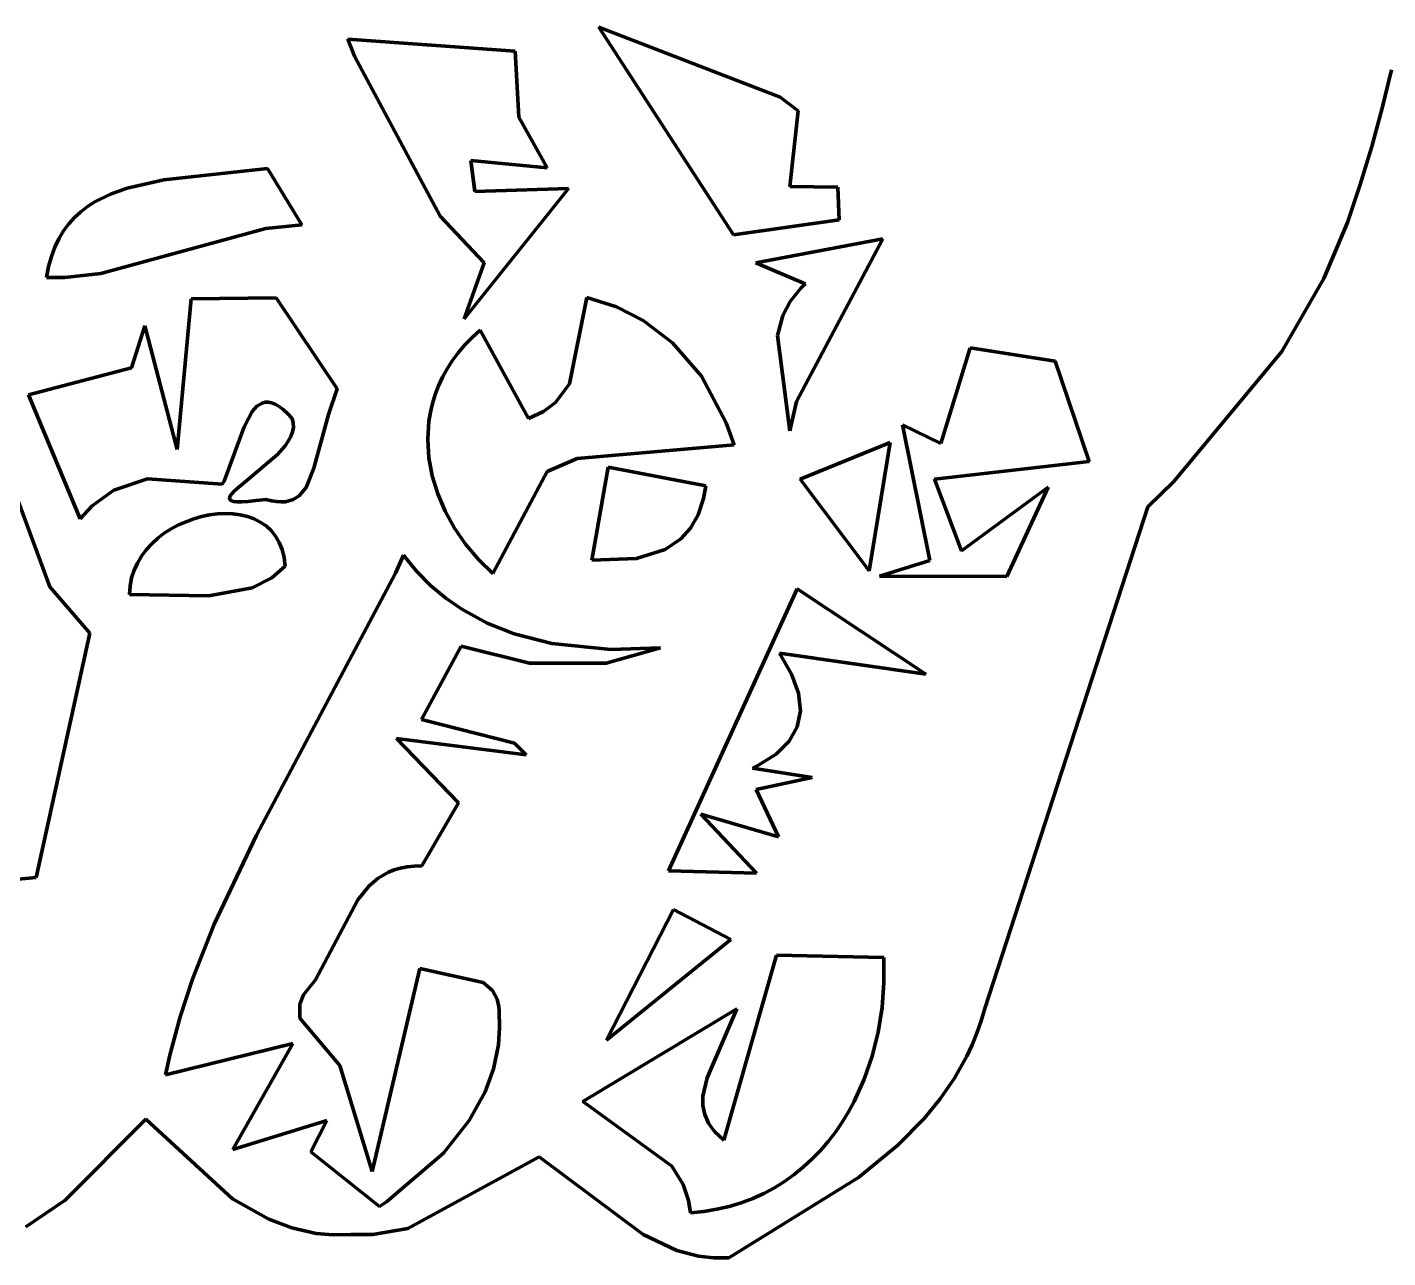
# Model space of a CAD drawing. Header units: millimetres. Extents: x 0 to 9.3, y 0 to 12.
# Drawn here: x 1.376 to 2.073, y 2.609 to 3.24 of the extents above; entities that cross this region are included whole.
import ezdxf

# ---------------------------------------------------------------- set-up
doc = ezdxf.new("R2010")
doc.units = ezdxf.units.MM
doc.layers.add('color#010101ff', color=7, linetype='CONTINUOUS', lineweight=100)
doc.layers.add('color#ffffffff', color=7, linetype='CONTINUOUS', lineweight=100)

msp = doc.modelspace()

# ---------------------------------------------------------------- linework, layer by layer
at = {"layer": 'color#010101ff'}
for p, q in [((1.66885, 3.23981), (1.73799, 3.13347)), ((1.76179, 3.20395), (1.66885, 3.23981)), ((1.54024, 3.23363), (1.54364, 3.22492)), ((1.62608, 3.22762), (1.54024, 3.23363)), ((1.54364, 3.22492), (1.58756, 3.14294)), ((1.6278, 3.19376), (1.62608, 3.22762)), ((2.0753, 3.21802), (2.07045, 3.19831)), ((1.77106, 3.19694), (1.76179, 3.20395)), ((1.76681, 3.15821), (1.77106, 3.19694)), ((2.07045, 3.19831), (2.06508, 3.17869)), ((1.64241, 3.16779), (1.6278, 3.19376)), ((2.06508, 3.17869), (2.05913, 3.15917)), ((1.49899, 3.16746), (1.44593, 3.16152)), ((1.51663, 3.13847), (1.49899, 3.16746)), ((1.60532, 3.15556), (1.60319, 3.17159)), ((1.60319, 3.17159), (1.64241, 3.16779)), ((1.44593, 3.16152), (1.42714, 3.1574)), ((1.41847, 3.1543), (1.41048, 3.1503)), ((1.42714, 3.1574), (1.41847, 3.1543)), ((1.59988, 3.09036), (1.65334, 3.15714)), ((1.65334, 3.15714), (1.60532, 3.15556)), ((1.79137, 3.15785), (1.76681, 3.15821)), ((1.79212, 3.14113), (1.79137, 3.15785)), ((2.05913, 3.15917), (2.05261, 3.13974)), ((1.40678, 3.14792), (1.40331, 3.14526)), ((1.41048, 3.1503), (1.40678, 3.14792)), ((1.39711, 3.13901), (1.39443, 3.13539)), ((1.40008, 3.14229), (1.39711, 3.13901)), ((1.40331, 3.14526), (1.40008, 3.14229)), ((1.58756, 3.14294), (1.6101, 3.11899)), ((1.73799, 3.13347), (1.79212, 3.14113)), ((2.05261, 3.13974), (2.04063, 3.11099)), ((1.39443, 3.13539), (1.39204, 3.13141)), ((1.41353, 3.11359), (1.49813, 3.13657)), ((1.49813, 3.13657), (1.51663, 3.13847)), ((1.38996, 3.12705), (1.38822, 3.1223)), ((1.39204, 3.13141), (1.38996, 3.12705)), ((1.81444, 3.13142), (1.74945, 3.11912)), ((1.77022, 3.04796), (1.81444, 3.13142)), ((1.38822, 3.1223), (1.38683, 3.11714)), ((1.6101, 3.11899), (1.59988, 3.09036)), ((1.74945, 3.11912), (1.77472, 3.1083)), ((1.38683, 3.11714), (1.38581, 3.11154)), ((1.38581, 3.11154), (1.39519, 3.11152)), ((1.39519, 3.11152), (1.41353, 3.11359)), ((2.04063, 3.11099), (2.01904, 3.07355)), ((1.77247, 3.10612), (1.76699, 3.09926)), ((1.77472, 3.1083), (1.77247, 3.10612)), ((1.45991, 3.10062), (1.45275, 3.02344)), ((1.50356, 3.10114), (1.45991, 3.10062)), ((1.53474, 3.05441), (1.50356, 3.10114)), ((1.66277, 3.10136), (1.65387, 3.05699)), ((1.67794, 3.09646), (1.66277, 3.10136)), ((1.76699, 3.09926), (1.76322, 3.092)), ((1.69164, 3.08946), (1.67794, 3.09646)), ((1.76322, 3.092), (1.76048, 3.08179)), ((1.43609, 3.08672), (1.42928, 3.06523)), ((1.45275, 3.02344), (1.43609, 3.08672)), ((1.60814, 3.08454), (1.604, 3.08083)), ((1.6329, 3.03924), (1.60814, 3.08454)), ((1.70664, 3.07803), (1.69164, 3.08946)), ((1.60024, 3.07698), (1.59683, 3.073)), ((1.604, 3.08083), (1.60024, 3.07698)), ((1.72146, 3.06089), (1.70664, 3.07803)), ((1.76048, 3.08179), (1.76679, 3.03293)), ((1.59683, 3.073), (1.59378, 3.0689)), ((1.8592, 3.0755), (1.84429, 3.02645)), ((1.90278, 3.06861), (1.8592, 3.0755)), ((2.01904, 3.07355), (1.9636, 3.00704)), ((1.42928, 3.06523), (1.37653, 3.05136)), ((1.59108, 3.0647), (1.58872, 3.0604)), ((1.59378, 3.0689), (1.59108, 3.0647)), ((1.92022, 3.0173), (1.90278, 3.06861)), ((1.58669, 3.05601), (1.58499, 3.05156)), ((1.58872, 3.0604), (1.58669, 3.05601)), ((1.65387, 3.05699), (1.6466, 3.04747)), ((1.73425, 3.03703), (1.72146, 3.06089)), ((1.37653, 3.05136), (1.40308, 2.98789)), ((1.53023, 3.0413), (1.53474, 3.05441)), ((1.58499, 3.05156), (1.58362, 3.04703)), ((1.48708, 3.03498), (1.49115, 3.04281)), ((1.49115, 3.04281), (1.49356, 3.04555)), ((1.49356, 3.04555), (1.49631, 3.04722)), ((1.49631, 3.04722), (1.49782, 3.0476)), ((1.49782, 3.0476), (1.49944, 3.04764)), ((1.49944, 3.04764), (1.50117, 3.04732)), ((1.50117, 3.04732), (1.50302, 3.0466)), ((1.50302, 3.0466), (1.50499, 3.04547)), ((1.50499, 3.04547), (1.5071, 3.0439)), ((1.5071, 3.0439), (1.50934, 3.04186)), ((1.50934, 3.04186), (1.51174, 3.03932)), ((1.52276, 3.01379), (1.53023, 3.0413)), ((1.58256, 3.04246), (1.58182, 3.03784)), ((1.58362, 3.04703), (1.58256, 3.04246)), ((1.64051, 3.04286), (1.6329, 3.03924)), ((1.6466, 3.04747), (1.64051, 3.04286)), ((1.76679, 3.03293), (1.77022, 3.04796)), ((1.47684, 3.00722), (1.48708, 3.03498)), ((1.51174, 3.03932), (1.51227, 3.03703)), ((1.51228, 3.0347), (1.51182, 3.03236)), ((1.51227, 3.03703), (1.51228, 3.0347)), ((1.58182, 3.03784), (1.58123, 3.02852)), ((1.73821, 3.02576), (1.73425, 3.03703)), ((1.84429, 3.02645), (1.82462, 3.03611)), ((1.82462, 3.03611), (1.83866, 2.96642)), ((1.50965, 3.02767), (1.50806, 3.02534)), ((1.51092, 3.03002), (1.50965, 3.02767)), ((1.51182, 3.03236), (1.51092, 3.03002)), ((1.58123, 3.02852), (1.58182, 3.01916)), ((1.5041, 3.02076), (1.48744, 3.00657)), ((1.50806, 3.02534), (1.5041, 3.02076)), ((1.65784, 3.01876), (1.73821, 3.02576)), ((1.81827, 3.02703), (1.77214, 3.00815)), ((1.80755, 2.96114), (1.81827, 3.02703)), ((1.38751, 2.95305), (1.3637, 3.01741)), ((1.51889, 3.00394), (1.52276, 3.01379)), ((1.58182, 3.01916), (1.58353, 3.00985)), ((1.64232, 3.01209), (1.65784, 3.01876)), ((1.67367, 3.01438), (1.66537, 2.9666)), ((1.72377, 3.00474), (1.67367, 3.01438)), ((1.84105, 3.00811), (1.92022, 3.0173)), ((1.4202, 3.00254), (1.43747, 3.00839)), ((1.43747, 3.00839), (1.47586, 3.00554)), ((1.47586, 3.00554), (1.47684, 3.00722)), ((1.48744, 3.00657), (1.48356, 3.00336)), ((1.58353, 3.00985), (1.58632, 3.00067)), ((1.61463, 2.95983), (1.64232, 3.01209)), ((1.77214, 3.00815), (1.80755, 2.96114)), ((1.85473, 2.97141), (1.84105, 3.00811)), ((1.9636, 3.00704), (1.95033, 2.99401)), ((1.40912, 2.99448), (1.4202, 3.00254)), ((1.47998, 2.99956), (1.47958, 2.9986)), ((1.4808, 3.00068), (1.47998, 2.99956)), ((1.48201, 3.00195), (1.4808, 3.00068)), ((1.48356, 3.00336), (1.48201, 3.00195)), ((1.51215, 2.99769), (1.51528, 2.99963)), ((1.51528, 2.99963), (1.51889, 3.00394)), ((1.58632, 3.00067), (1.59013, 2.99172)), ((1.72261, 2.99826), (1.72377, 3.00474)), ((1.89931, 3.00409), (1.85473, 2.97141)), ((1.87808, 2.95834), (1.89931, 3.00409)), ((1.40308, 2.98789), (1.40912, 2.99448)), ((1.47958, 2.9986), (1.47968, 2.99781)), ((1.47968, 2.99781), (1.48031, 2.9972)), ((1.48031, 2.9972), (1.48152, 2.99677)), ((1.48152, 2.99677), (1.48337, 2.99655)), ((1.48337, 2.99655), (1.48592, 2.99654)), ((1.48592, 2.99654), (1.48919, 2.99674)), ((1.48919, 2.99674), (1.49326, 2.99717)), ((1.49326, 2.99717), (1.49817, 2.99784)), ((1.49817, 2.99784), (1.50105, 2.9971)), ((1.50105, 2.9971), (1.50369, 2.99666)), ((1.50369, 2.99666), (1.50611, 2.99652)), ((1.50611, 2.99652), (1.50832, 2.99665)), ((1.50832, 2.99665), (1.51215, 2.99769)), ((1.71983, 2.98988), (1.72261, 2.99826)), ((1.95033, 2.99401), (1.86679, 2.73695)), ((1.46121, 2.98793), (1.45338, 2.98475)), ((1.46524, 2.98907), (1.46121, 2.98793)), ((1.46931, 2.98991), (1.46524, 2.98907)), ((1.47336, 2.99042), (1.46931, 2.98991)), ((1.47736, 2.9906), (1.47336, 2.99042)), ((1.48128, 2.99044), (1.47736, 2.9906)), ((1.48508, 2.98993), (1.48128, 2.99044)), ((1.48871, 2.98906), (1.48508, 2.98993)), ((1.49215, 2.98783), (1.48871, 2.98906)), ((1.49536, 2.98621), (1.49215, 2.98783)), ((1.49829, 2.98421), (1.49536, 2.98621)), ((1.59013, 2.99172), (1.59491, 2.98307)), ((1.7159, 2.98301), (1.71983, 2.98988)), ((1.4461, 2.98043), (1.44277, 2.97788)), ((1.44965, 2.98273), (1.4461, 2.98043)), ((1.45338, 2.98475), (1.44965, 2.98273)), ((1.50091, 2.98181), (1.49829, 2.98421)), ((1.50319, 2.97901), (1.50091, 2.98181)), ((1.50507, 2.97578), (1.50319, 2.97901)), ((1.59491, 2.98307), (1.60062, 2.97481)), ((1.71093, 2.97752), (1.7159, 2.98301)), ((1.4369, 2.97201), (1.43443, 2.96872)), ((1.43969, 2.97506), (1.4369, 2.97201)), ((1.44277, 2.97788), (1.43969, 2.97506)), ((1.50654, 2.97213), (1.50507, 2.97578)), ((1.50755, 2.96805), (1.50654, 2.97213)), ((1.60062, 2.97481), (1.60721, 2.96704)), ((1.68826, 2.96758), (1.70288, 2.97213)), ((1.70288, 2.97213), (1.71093, 2.97752)), ((1.43234, 2.9652), (1.43064, 2.96147)), ((1.43443, 2.96872), (1.43234, 2.9652)), ((1.50806, 2.96352), (1.50755, 2.96805)), ((1.56871, 2.96922), (1.56457, 2.95999)), ((1.57541, 2.96099), (1.56871, 2.96922)), ((1.60721, 2.96704), (1.61463, 2.95983)), ((1.66537, 2.9666), (1.68826, 2.96758)), ((1.83866, 2.96642), (1.81278, 2.95849)), ((1.42939, 2.95754), (1.42861, 2.9534)), ((1.43064, 2.96147), (1.42939, 2.95754)), ((1.49116, 2.95246), (1.5012, 2.95769)), ((1.56457, 2.95999), (1.49339, 2.82566)), ((1.5012, 2.95769), (1.50806, 2.96352)), ((1.58266, 2.95366), (1.57541, 2.96099)), ((1.81278, 2.95849), (1.87808, 2.95834)), ((1.40796, 2.92926), (1.38751, 2.95305)), ((1.42861, 2.9534), (1.42835, 2.94908)), ((1.46894, 2.94841), (1.49116, 2.95246)), ((1.5904, 2.94718), (1.58266, 2.95366)), ((1.77061, 2.95197), (1.70459, 2.8074)), ((1.83655, 2.90822), (1.77061, 2.95197)), ((1.42835, 2.94908), (1.46894, 2.94841)), ((1.5986, 2.9415), (1.5904, 2.94718)), ((1.61165, 2.93444), (1.5986, 2.9415)), ((1.62546, 2.92899), (1.61165, 2.93444)), ((1.38039, 2.80396), (1.40796, 2.92926)), ((1.57801, 2.88496), (1.59828, 2.92264)), ((1.59828, 2.92264), (1.63333, 2.91383)), ((1.64479, 2.92404), (1.62546, 2.92899)), ((1.675, 2.92096), (1.64479, 2.92404)), ((1.67265, 2.91381), (1.70051, 2.92173)), ((1.70051, 2.92173), (1.675, 2.92096)), ((1.76763, 2.90831), (1.76147, 2.91894)), ((1.76147, 2.91894), (1.83655, 2.90822)), ((1.63333, 2.91383), (1.67265, 2.91381)), ((1.77122, 2.89848), (1.76763, 2.90831)), ((1.77222, 2.88947), (1.77122, 2.89848)), ((1.77065, 2.88125), (1.77222, 2.88947)), ((1.62566, 2.87294), (1.57801, 2.88496)), ((1.76651, 2.87385), (1.77065, 2.88125)), ((1.59689, 2.8423), (1.56524, 2.87523)), ((1.56524, 2.87523), (1.63158, 2.86684)), ((1.75978, 2.86725), (1.76651, 2.87385)), ((1.63158, 2.86684), (1.62566, 2.87294)), ((1.75048, 2.86145), (1.75978, 2.86725)), ((1.74775, 2.86013), (1.75048, 2.86145)), ((1.77833, 2.85526), (1.74775, 2.86013)), ((1.74963, 2.84914), (1.77833, 2.85526)), ((1.76099, 2.82493), (1.74963, 2.84914)), ((1.57816, 2.80995), (1.59689, 2.8423)), ((1.74975, 2.80623), (1.7212, 2.83644)), ((1.7212, 2.83644), (1.76099, 2.82493)), ((1.49339, 2.82566), (1.47161, 2.78009)), ((1.332, 2.79974), (1.38039, 2.80396)), ((1.55574, 2.80369), (1.56103, 2.80678)), ((1.56103, 2.80678), (1.56398, 2.80797)), ((1.56398, 2.80797), (1.56716, 2.8089)), ((1.56716, 2.8089), (1.57056, 2.80955)), ((1.57056, 2.80955), (1.57423, 2.8099)), ((1.57423, 2.8099), (1.57816, 2.80995)), ((1.70459, 2.8074), (1.74975, 2.80623)), ((1.54533, 2.79257), (1.55115, 2.79975)), ((1.55115, 2.79975), (1.55574, 2.80369)), ((1.52356, 2.75151), (1.54533, 2.79257)), ((1.70725, 2.78767), (1.67279, 2.72072)), ((1.73653, 2.7723), (1.70725, 2.78767)), ((1.47161, 2.78009), (1.46053, 2.7519)), ((1.67279, 2.72072), (1.73653, 2.7723)), ((1.75996, 2.76415), (1.733, 2.66946)), ((1.81491, 2.76299), (1.75996, 2.76415)), ((1.81506, 2.75017), (1.81491, 2.76299)), ((1.57713, 2.7574), (1.55275, 2.65337)), ((1.60966, 2.75015), (1.57713, 2.7574)), ((1.46053, 2.7519), (1.45424, 2.73264)), ((1.51748, 2.74397), (1.52356, 2.75151)), ((1.61444, 2.7461), (1.60966, 2.75015)), ((1.81412, 2.7374), (1.81506, 2.75017)), ((1.51553, 2.73917), (1.51748, 2.74397)), ((1.61676, 2.74165), (1.61444, 2.7461)), ((1.61758, 2.73788), (1.61676, 2.74165)), ((1.51556, 2.73191), (1.51553, 2.73917)), ((1.61774, 2.73572), (1.61758, 2.73788)), ((1.61804, 2.72691), (1.61774, 2.73572)), ((1.7397, 2.73671), (1.66069, 2.68915)), ((1.72448, 2.70139), (1.7397, 2.73671)), ((1.81211, 2.7248), (1.81412, 2.7374)), ((1.86679, 2.73695), (1.86491, 2.73054)), ((1.45424, 2.73264), (1.44898, 2.71293)), ((1.53612, 2.70762), (1.51556, 2.73191)), ((1.86491, 2.73054), (1.86272, 2.72432)), ((1.6174, 2.71833), (1.61804, 2.72691)), ((1.80904, 2.7125), (1.81211, 2.7248)), ((1.86272, 2.72432), (1.86024, 2.71828)), ((1.44678, 2.70289), (1.51195, 2.71895)), ((1.51026, 2.71595), (1.48128, 2.66458)), ((1.51195, 2.71895), (1.51026, 2.71595)), ((1.61485, 2.70595), (1.6174, 2.71833)), ((1.86024, 2.71828), (1.85748, 2.71242)), ((1.44898, 2.71293), (1.44678, 2.70289)), ((1.55275, 2.65337), (1.53612, 2.70762)), ((1.80493, 2.70062), (1.80904, 2.7125)), ((1.85748, 2.71242), (1.85118, 2.70122)), ((1.61055, 2.69416), (1.61485, 2.70595)), ((1.72228, 2.6919), (1.72448, 2.70139)), ((1.79978, 2.68929), (1.80493, 2.70062)), ((1.85118, 2.70122), (1.84392, 2.69067)), ((1.60248, 2.67942), (1.61055, 2.69416)), ((1.66069, 2.68915), (1.66301, 2.68756)), ((1.66301, 2.68756), (1.70625, 2.65613)), ((1.72227, 2.68724), (1.72228, 2.6919)), ((1.72319, 2.68264), (1.72227, 2.68724)), ((1.79682, 2.68386), (1.79978, 2.68929)), ((1.84392, 2.69067), (1.83579, 2.68074)), ((1.43664, 2.68014), (1.39531, 2.63859)), ((1.48114, 2.6394), (1.43664, 2.68014)), ((1.48128, 2.66458), (1.52953, 2.67957)), ((1.52953, 2.67957), (1.52124, 2.66347)), ((1.58932, 2.6627), (1.60248, 2.67942)), ((1.72518, 2.67814), (1.72319, 2.68264)), ((1.79014, 2.67357), (1.7936, 2.67862)), ((1.7936, 2.67862), (1.79682, 2.68386)), ((1.83579, 2.68074), (1.82222, 2.6669)), ((1.72663, 2.67592), (1.72518, 2.67814)), ((1.7284, 2.67374), (1.72663, 2.67592)), ((1.73052, 2.67158), (1.7284, 2.67374)), ((1.733, 2.66946), (1.73052, 2.67158)), ((1.78642, 2.66874), (1.79014, 2.67357)), ((1.78245, 2.66413), (1.78642, 2.66874)), ((1.82222, 2.6669), (1.80209, 2.65021)), ((1.52124, 2.66347), (1.55652, 2.6355)), ((1.56003, 2.63782), (1.58932, 2.6627)), ((1.63831, 2.66091), (1.57101, 2.62416)), ((1.69154, 2.62104), (1.63831, 2.66091)), ((1.77377, 2.65566), (1.77824, 2.65977)), ((1.77824, 2.65977), (1.78245, 2.66413)), ((1.70625, 2.65613), (1.71205, 2.64674)), ((1.76411, 2.64829), (1.76906, 2.65183)), ((1.76906, 2.65183), (1.77377, 2.65566)), ((1.71205, 2.64674), (1.71487, 2.63844)), ((1.80209, 2.65021), (1.73557, 2.60917)), ((1.75348, 2.64213), (1.75892, 2.64505)), ((1.75892, 2.64505), (1.76411, 2.64829)), ((1.39531, 2.63859), (1.37518, 2.62497)), ((1.49965, 2.62888), (1.48114, 2.6394)), ((1.55652, 2.6355), (1.56003, 2.63782)), ((1.71487, 2.63844), (1.7159, 2.63221)), ((1.73575, 2.63545), (1.7419, 2.63732)), ((1.7419, 2.63732), (1.74781, 2.63955)), ((1.74781, 2.63955), (1.75348, 2.64213)), ((1.7159, 2.63221), (1.72275, 2.63288)), ((1.72275, 2.63288), (1.72936, 2.63397)), ((1.72936, 2.63397), (1.73575, 2.63545)), ((1.51153, 2.62442), (1.49965, 2.62888)), ((1.52404, 2.62165), (1.51153, 2.62442)), ((1.57101, 2.62416), (1.55305, 2.62101)), ((1.53274, 2.62087), (1.52404, 2.62165)), ((1.54175, 2.62104), (1.53274, 2.62087)), ((1.55305, 2.62101), (1.54175, 2.62104)), ((1.70894, 2.61291), (1.69154, 2.62104)), ((1.71999, 2.61003), (1.70894, 2.61291)), ((1.72765, 2.60913), (1.71999, 2.61003)), ((1.73557, 2.60917), (1.72765, 2.60913))]:
    msp.add_line(p, q, dxfattribs=at)
at = {"layer": 'color#ffffffff'}
for p, q in [((1.66885, 3.23981), (1.76179, 3.20395)), ((1.73799, 3.13347), (1.66885, 3.23981)), ((1.54024, 3.23363), (1.62608, 3.22762)), ((1.54364, 3.22492), (1.54024, 3.23363)), ((1.58756, 3.14294), (1.54364, 3.22492)), ((1.62608, 3.22762), (1.6278, 3.19376)), ((2.07045, 3.19831), (2.0753, 3.21802)), ((1.76179, 3.20395), (1.77106, 3.19694)), ((1.77106, 3.19694), (1.76681, 3.15821)), ((2.06508, 3.17869), (2.07045, 3.19831)), ((1.6278, 3.19376), (1.64241, 3.16779)), ((2.05913, 3.15917), (2.06508, 3.17869)), ((1.44593, 3.16152), (1.49899, 3.16746)), ((1.49899, 3.16746), (1.51663, 3.13847)), ((1.64241, 3.16779), (1.60319, 3.17159)), ((1.60319, 3.17159), (1.60532, 3.15556)), ((1.42714, 3.1574), (1.44593, 3.16152)), ((1.41048, 3.1503), (1.41847, 3.1543)), ((1.41847, 3.1543), (1.42714, 3.1574)), ((1.65334, 3.15714), (1.59988, 3.09036)), ((1.60532, 3.15556), (1.65334, 3.15714)), ((1.76681, 3.15821), (1.79137, 3.15785)), ((1.79137, 3.15785), (1.79212, 3.14113)), ((2.05261, 3.13974), (2.05913, 3.15917)), ((1.40331, 3.14526), (1.40678, 3.14792)), ((1.40678, 3.14792), (1.41048, 3.1503)), ((1.39443, 3.13539), (1.39711, 3.13901)), ((1.39711, 3.13901), (1.40008, 3.14229)), ((1.40008, 3.14229), (1.40331, 3.14526)), ((1.6101, 3.11899), (1.58756, 3.14294)), ((1.79212, 3.14113), (1.73799, 3.13347)), ((2.04063, 3.11099), (2.05261, 3.13974)), ((1.39204, 3.13141), (1.39443, 3.13539)), ((1.49813, 3.13657), (1.41353, 3.11359)), ((1.51663, 3.13847), (1.49813, 3.13657)), ((1.38822, 3.1223), (1.38996, 3.12705)), ((1.38996, 3.12705), (1.39204, 3.13141)), ((1.74945, 3.11912), (1.81444, 3.13142)), ((1.81444, 3.13142), (1.77022, 3.04796)), ((1.38683, 3.11714), (1.38822, 3.1223)), ((1.59988, 3.09036), (1.6101, 3.11899)), ((1.77472, 3.1083), (1.74945, 3.11912)), ((1.38581, 3.11154), (1.38683, 3.11714)), ((1.39519, 3.11152), (1.38581, 3.11154)), ((1.41353, 3.11359), (1.39519, 3.11152)), ((2.01904, 3.07355), (2.04063, 3.11099)), ((1.76699, 3.09926), (1.77247, 3.10612)), ((1.77247, 3.10612), (1.77472, 3.1083)), ((1.45275, 3.02344), (1.45991, 3.10062)), ((1.45991, 3.10062), (1.50356, 3.10114)), ((1.50356, 3.10114), (1.53474, 3.05441)), ((1.65387, 3.05699), (1.66277, 3.10136)), ((1.66277, 3.10136), (1.67794, 3.09646)), ((1.76322, 3.092), (1.76699, 3.09926)), ((1.67794, 3.09646), (1.69164, 3.08946)), ((1.76048, 3.08179), (1.76322, 3.092)), ((1.42928, 3.06523), (1.43609, 3.08672)), ((1.43609, 3.08672), (1.45275, 3.02344)), ((1.604, 3.08083), (1.60814, 3.08454)), ((1.60814, 3.08454), (1.6329, 3.03924)), ((1.69164, 3.08946), (1.70664, 3.07803)), ((1.59683, 3.073), (1.60024, 3.07698)), ((1.60024, 3.07698), (1.604, 3.08083)), ((1.70664, 3.07803), (1.72146, 3.06089)), ((1.76679, 3.03293), (1.76048, 3.08179)), ((1.59378, 3.0689), (1.59683, 3.073)), ((1.84429, 3.02645), (1.8592, 3.0755)), ((1.8592, 3.0755), (1.90278, 3.06861)), ((1.9636, 3.00704), (2.01904, 3.07355)), ((1.37653, 3.05136), (1.42928, 3.06523)), ((1.58872, 3.0604), (1.59108, 3.0647)), ((1.59108, 3.0647), (1.59378, 3.0689)), ((1.90278, 3.06861), (1.92022, 3.0173)), ((1.58499, 3.05156), (1.58669, 3.05601)), ((1.58669, 3.05601), (1.58872, 3.0604)), ((1.6466, 3.04747), (1.65387, 3.05699)), ((1.72146, 3.06089), (1.73425, 3.03703)), ((1.40308, 2.98789), (1.37653, 3.05136)), ((1.53474, 3.05441), (1.53023, 3.0413)), ((1.58362, 3.04703), (1.58499, 3.05156)), ((1.49115, 3.04281), (1.48708, 3.03498)), ((1.49356, 3.04555), (1.49115, 3.04281)), ((1.49631, 3.04722), (1.49356, 3.04555)), ((1.49782, 3.0476), (1.49631, 3.04722)), ((1.49944, 3.04764), (1.49782, 3.0476)), ((1.50117, 3.04732), (1.49944, 3.04764)), ((1.50302, 3.0466), (1.50117, 3.04732)), ((1.50499, 3.04547), (1.50302, 3.0466)), ((1.5071, 3.0439), (1.50499, 3.04547)), ((1.50934, 3.04186), (1.5071, 3.0439)), ((1.51174, 3.03932), (1.50934, 3.04186)), ((1.53023, 3.0413), (1.52276, 3.01379)), ((1.58182, 3.03784), (1.58256, 3.04246)), ((1.58256, 3.04246), (1.58362, 3.04703)), ((1.6329, 3.03924), (1.64051, 3.04286)), ((1.64051, 3.04286), (1.6466, 3.04747)), ((1.77022, 3.04796), (1.76679, 3.03293)), ((1.48708, 3.03498), (1.47684, 3.00722)), ((1.51227, 3.03703), (1.51174, 3.03932)), ((1.51182, 3.03236), (1.51228, 3.0347)), ((1.51228, 3.0347), (1.51227, 3.03703)), ((1.58123, 3.02852), (1.58182, 3.03784)), ((1.73425, 3.03703), (1.73821, 3.02576)), ((1.83866, 2.96642), (1.82462, 3.03611)), ((1.82462, 3.03611), (1.84429, 3.02645)), ((1.50806, 3.02534), (1.50965, 3.02767)), ((1.50965, 3.02767), (1.51092, 3.03002)), ((1.51092, 3.03002), (1.51182, 3.03236)), ((1.58182, 3.01916), (1.58123, 3.02852)), ((1.48744, 3.00657), (1.5041, 3.02076)), ((1.5041, 3.02076), (1.50806, 3.02534)), ((1.73821, 3.02576), (1.65784, 3.01876)), ((1.77214, 3.00815), (1.81827, 3.02703)), ((1.81827, 3.02703), (1.80755, 2.96114)), ((1.3637, 3.01741), (1.38751, 2.95305)), ((1.52276, 3.01379), (1.51889, 3.00394)), ((1.58353, 3.00985), (1.58182, 3.01916)), ((1.65784, 3.01876), (1.64232, 3.01209)), ((1.66537, 2.9666), (1.67367, 3.01438)), ((1.67367, 3.01438), (1.72377, 3.00474)), ((1.92022, 3.0173), (1.84105, 3.00811)), ((1.43747, 3.00839), (1.4202, 3.00254)), ((1.47586, 3.00554), (1.43747, 3.00839)), ((1.47684, 3.00722), (1.47586, 3.00554)), ((1.48356, 3.00336), (1.48744, 3.00657)), ((1.58632, 3.00067), (1.58353, 3.00985)), ((1.64232, 3.01209), (1.61463, 2.95983)), ((1.80755, 2.96114), (1.77214, 3.00815)), ((1.84105, 3.00811), (1.85473, 2.97141)), ((1.95033, 2.99401), (1.9636, 3.00704)), ((1.4202, 3.00254), (1.40912, 2.99448)), ((1.47958, 2.9986), (1.47998, 2.99956)), ((1.47998, 2.99956), (1.4808, 3.00068)), ((1.4808, 3.00068), (1.48201, 3.00195)), ((1.48201, 3.00195), (1.48356, 3.00336)), ((1.51528, 2.99963), (1.51215, 2.99769)), ((1.51889, 3.00394), (1.51528, 2.99963)), ((1.59013, 2.99172), (1.58632, 3.00067)), ((1.72377, 3.00474), (1.72261, 2.99826)), ((1.85473, 2.97141), (1.89931, 3.00409)), ((1.89931, 3.00409), (1.87808, 2.95834)), ((1.40912, 2.99448), (1.40308, 2.98789)), ((1.47968, 2.99781), (1.47958, 2.9986)), ((1.48031, 2.9972), (1.47968, 2.99781)), ((1.48152, 2.99677), (1.48031, 2.9972)), ((1.48337, 2.99655), (1.48152, 2.99677)), ((1.48592, 2.99654), (1.48337, 2.99655)), ((1.48919, 2.99674), (1.48592, 2.99654)), ((1.49326, 2.99717), (1.48919, 2.99674)), ((1.49817, 2.99784), (1.49326, 2.99717)), ((1.50105, 2.9971), (1.49817, 2.99784)), ((1.50369, 2.99666), (1.50105, 2.9971)), ((1.50611, 2.99652), (1.50369, 2.99666)), ((1.50832, 2.99665), (1.50611, 2.99652)), ((1.51215, 2.99769), (1.50832, 2.99665)), ((1.72261, 2.99826), (1.71983, 2.98988)), ((1.86679, 2.73695), (1.95033, 2.99401)), ((1.45338, 2.98475), (1.46121, 2.98793)), ((1.46121, 2.98793), (1.46524, 2.98907)), ((1.46524, 2.98907), (1.46931, 2.98991)), ((1.46931, 2.98991), (1.47336, 2.99042)), ((1.47336, 2.99042), (1.47736, 2.9906)), ((1.47736, 2.9906), (1.48128, 2.99044)), ((1.48128, 2.99044), (1.48508, 2.98993)), ((1.48508, 2.98993), (1.48871, 2.98906)), ((1.48871, 2.98906), (1.49215, 2.98783)), ((1.49215, 2.98783), (1.49536, 2.98621)), ((1.49536, 2.98621), (1.49829, 2.98421)), ((1.59491, 2.98307), (1.59013, 2.99172)), ((1.71983, 2.98988), (1.7159, 2.98301)), ((1.44277, 2.97788), (1.4461, 2.98043)), ((1.4461, 2.98043), (1.44965, 2.98273)), ((1.44965, 2.98273), (1.45338, 2.98475)), ((1.49829, 2.98421), (1.50091, 2.98181)), ((1.50091, 2.98181), (1.50319, 2.97901)), ((1.50319, 2.97901), (1.50507, 2.97578)), ((1.60062, 2.97481), (1.59491, 2.98307)), ((1.7159, 2.98301), (1.71093, 2.97752)), ((1.43443, 2.96872), (1.4369, 2.97201)), ((1.4369, 2.97201), (1.43969, 2.97506)), ((1.43969, 2.97506), (1.44277, 2.97788)), ((1.50507, 2.97578), (1.50654, 2.97213)), ((1.50654, 2.97213), (1.50755, 2.96805)), ((1.60721, 2.96704), (1.60062, 2.97481)), ((1.70288, 2.97213), (1.68826, 2.96758)), ((1.71093, 2.97752), (1.70288, 2.97213)), ((1.43064, 2.96147), (1.43234, 2.9652)), ((1.43234, 2.9652), (1.43443, 2.96872)), ((1.50755, 2.96805), (1.50806, 2.96352)), ((1.56457, 2.95999), (1.56871, 2.96922)), ((1.56871, 2.96922), (1.57541, 2.96099)), ((1.61463, 2.95983), (1.60721, 2.96704)), ((1.68826, 2.96758), (1.66537, 2.9666)), ((1.81278, 2.95849), (1.83866, 2.96642)), ((1.42861, 2.9534), (1.42939, 2.95754)), ((1.42939, 2.95754), (1.43064, 2.96147)), ((1.5012, 2.95769), (1.49116, 2.95246)), ((1.49339, 2.82566), (1.56457, 2.95999)), ((1.50806, 2.96352), (1.5012, 2.95769)), ((1.57541, 2.96099), (1.58266, 2.95366)), ((1.87808, 2.95834), (1.81278, 2.95849)), ((1.38751, 2.95305), (1.40796, 2.92926)), ((1.42835, 2.94908), (1.42861, 2.9534)), ((1.49116, 2.95246), (1.46894, 2.94841)), ((1.58266, 2.95366), (1.5904, 2.94718)), ((1.70459, 2.8074), (1.77061, 2.95197)), ((1.77061, 2.95197), (1.83655, 2.90822)), ((1.46894, 2.94841), (1.42835, 2.94908)), ((1.5904, 2.94718), (1.5986, 2.9415)), ((1.5986, 2.9415), (1.61165, 2.93444)), ((1.61165, 2.93444), (1.62546, 2.92899)), ((1.40796, 2.92926), (1.38039, 2.80396)), ((1.59828, 2.92264), (1.57801, 2.88496)), ((1.63333, 2.91383), (1.59828, 2.92264)), ((1.62546, 2.92899), (1.64479, 2.92404)), ((1.64479, 2.92404), (1.675, 2.92096)), ((1.70051, 2.92173), (1.67265, 2.91381)), ((1.675, 2.92096), (1.70051, 2.92173)), ((1.83655, 2.90822), (1.76147, 2.91894)), ((1.76147, 2.91894), (1.76763, 2.90831)), ((1.67265, 2.91381), (1.63333, 2.91383)), ((1.76763, 2.90831), (1.77122, 2.89848)), ((1.77122, 2.89848), (1.77222, 2.88947)), ((1.77222, 2.88947), (1.77065, 2.88125)), ((1.57801, 2.88496), (1.62566, 2.87294)), ((1.77065, 2.88125), (1.76651, 2.87385)), ((1.63158, 2.86684), (1.56524, 2.87523)), ((1.56524, 2.87523), (1.59689, 2.8423)), ((1.76651, 2.87385), (1.75978, 2.86725)), ((1.62566, 2.87294), (1.63158, 2.86684)), ((1.75978, 2.86725), (1.75048, 2.86145)), ((1.75048, 2.86145), (1.74775, 2.86013)), ((1.74775, 2.86013), (1.77833, 2.85526)), ((1.77833, 2.85526), (1.74963, 2.84914)), ((1.74963, 2.84914), (1.76099, 2.82493)), ((1.59689, 2.8423), (1.57816, 2.80995)), ((1.76099, 2.82493), (1.7212, 2.83644)), ((1.7212, 2.83644), (1.74975, 2.80623)), ((1.47161, 2.78009), (1.49339, 2.82566)), ((1.38039, 2.80396), (1.332, 2.79974)), ((1.56103, 2.80678), (1.55574, 2.80369)), ((1.56398, 2.80797), (1.56103, 2.80678)), ((1.56716, 2.8089), (1.56398, 2.80797)), ((1.57056, 2.80955), (1.56716, 2.8089)), ((1.57423, 2.8099), (1.57056, 2.80955)), ((1.57816, 2.80995), (1.57423, 2.8099)), ((1.74975, 2.80623), (1.70459, 2.8074)), ((1.55115, 2.79975), (1.54533, 2.79257)), ((1.55574, 2.80369), (1.55115, 2.79975)), ((1.54533, 2.79257), (1.52356, 2.75151)), ((1.67279, 2.72072), (1.70725, 2.78767)), ((1.70725, 2.78767), (1.73653, 2.7723)), ((1.46053, 2.7519), (1.47161, 2.78009)), ((1.73653, 2.7723), (1.67279, 2.72072)), ((1.733, 2.66946), (1.75996, 2.76415)), ((1.75996, 2.76415), (1.81491, 2.76299)), ((1.81491, 2.76299), (1.81506, 2.75017)), ((1.55275, 2.65337), (1.57713, 2.7574)), ((1.57713, 2.7574), (1.60966, 2.75015)), ((1.45424, 2.73264), (1.46053, 2.7519)), ((1.52356, 2.75151), (1.51748, 2.74397)), ((1.60966, 2.75015), (1.61444, 2.7461)), ((1.81506, 2.75017), (1.81412, 2.7374)), ((1.51748, 2.74397), (1.51553, 2.73917)), ((1.61444, 2.7461), (1.61676, 2.74165)), ((1.61676, 2.74165), (1.61758, 2.73788)), ((1.51553, 2.73917), (1.51556, 2.73191)), ((1.61758, 2.73788), (1.61774, 2.73572)), ((1.61774, 2.73572), (1.61804, 2.72691)), ((1.66069, 2.68915), (1.7397, 2.73671)), ((1.7397, 2.73671), (1.72448, 2.70139)), ((1.81412, 2.7374), (1.81211, 2.7248)), ((1.86491, 2.73054), (1.86679, 2.73695)), ((1.44898, 2.71293), (1.45424, 2.73264)), ((1.51556, 2.73191), (1.53612, 2.70762)), ((1.86272, 2.72432), (1.86491, 2.73054)), ((1.61804, 2.72691), (1.6174, 2.71833)), ((1.81211, 2.7248), (1.80904, 2.7125)), ((1.86024, 2.71828), (1.86272, 2.72432)), ((1.51195, 2.71895), (1.44678, 2.70289)), ((1.48128, 2.66458), (1.51026, 2.71595)), ((1.51026, 2.71595), (1.51195, 2.71895)), ((1.6174, 2.71833), (1.61485, 2.70595)), ((1.85748, 2.71242), (1.86024, 2.71828)), ((1.44678, 2.70289), (1.44898, 2.71293)), ((1.53612, 2.70762), (1.55275, 2.65337)), ((1.80904, 2.7125), (1.80493, 2.70062)), ((1.85118, 2.70122), (1.85748, 2.71242)), ((1.61485, 2.70595), (1.61055, 2.69416)), ((1.72448, 2.70139), (1.72228, 2.6919)), ((1.80493, 2.70062), (1.79978, 2.68929)), ((1.84392, 2.69067), (1.85118, 2.70122)), ((1.61055, 2.69416), (1.60248, 2.67942)), ((1.66301, 2.68756), (1.66069, 2.68915)), ((1.70625, 2.65613), (1.66301, 2.68756)), ((1.72228, 2.6919), (1.72227, 2.68724)), ((1.72227, 2.68724), (1.72319, 2.68264)), ((1.79978, 2.68929), (1.79682, 2.68386)), ((1.83579, 2.68074), (1.84392, 2.69067)), ((1.39531, 2.63859), (1.43664, 2.68014)), ((1.43664, 2.68014), (1.48114, 2.6394)), ((1.52953, 2.67957), (1.48128, 2.66458)), ((1.52124, 2.66347), (1.52953, 2.67957)), ((1.60248, 2.67942), (1.58932, 2.6627)), ((1.72319, 2.68264), (1.72518, 2.67814)), ((1.7936, 2.67862), (1.79014, 2.67357)), ((1.79682, 2.68386), (1.7936, 2.67862)), ((1.82222, 2.6669), (1.83579, 2.68074)), ((1.72518, 2.67814), (1.72663, 2.67592)), ((1.72663, 2.67592), (1.7284, 2.67374)), ((1.7284, 2.67374), (1.73052, 2.67158)), ((1.73052, 2.67158), (1.733, 2.66946)), ((1.79014, 2.67357), (1.78642, 2.66874)), ((1.78642, 2.66874), (1.78245, 2.66413)), ((1.80209, 2.65021), (1.82222, 2.6669)), ((1.55652, 2.6355), (1.52124, 2.66347)), ((1.58932, 2.6627), (1.56003, 2.63782)), ((1.57101, 2.62416), (1.63831, 2.66091)), ((1.63831, 2.66091), (1.69154, 2.62104)), ((1.77824, 2.65977), (1.77377, 2.65566)), ((1.78245, 2.66413), (1.77824, 2.65977)), ((1.71205, 2.64674), (1.70625, 2.65613)), ((1.76906, 2.65183), (1.76411, 2.64829)), ((1.77377, 2.65566), (1.76906, 2.65183)), ((1.71487, 2.63844), (1.71205, 2.64674)), ((1.73557, 2.60917), (1.80209, 2.65021)), ((1.75892, 2.64505), (1.75348, 2.64213)), ((1.76411, 2.64829), (1.75892, 2.64505)), ((1.37518, 2.62497), (1.39531, 2.63859)), ((1.48114, 2.6394), (1.49965, 2.62888)), ((1.56003, 2.63782), (1.55652, 2.6355)), ((1.7159, 2.63221), (1.71487, 2.63844)), ((1.7419, 2.63732), (1.73575, 2.63545)), ((1.74781, 2.63955), (1.7419, 2.63732)), ((1.75348, 2.64213), (1.74781, 2.63955)), ((1.72275, 2.63288), (1.7159, 2.63221)), ((1.72936, 2.63397), (1.72275, 2.63288)), ((1.73575, 2.63545), (1.72936, 2.63397)), ((1.49965, 2.62888), (1.51153, 2.62442)), ((1.51153, 2.62442), (1.52404, 2.62165)), ((1.55305, 2.62101), (1.57101, 2.62416)), ((1.52404, 2.62165), (1.53274, 2.62087)), ((1.53274, 2.62087), (1.54175, 2.62104)), ((1.54175, 2.62104), (1.55305, 2.62101)), ((1.69154, 2.62104), (1.70894, 2.61291)), ((1.70894, 2.61291), (1.71999, 2.61003)), ((1.71999, 2.61003), (1.72765, 2.60913)), ((1.72765, 2.60913), (1.73557, 2.60917))]:
    msp.add_line(p, q, dxfattribs=at)

doc.saveas('drawing.dxf')
